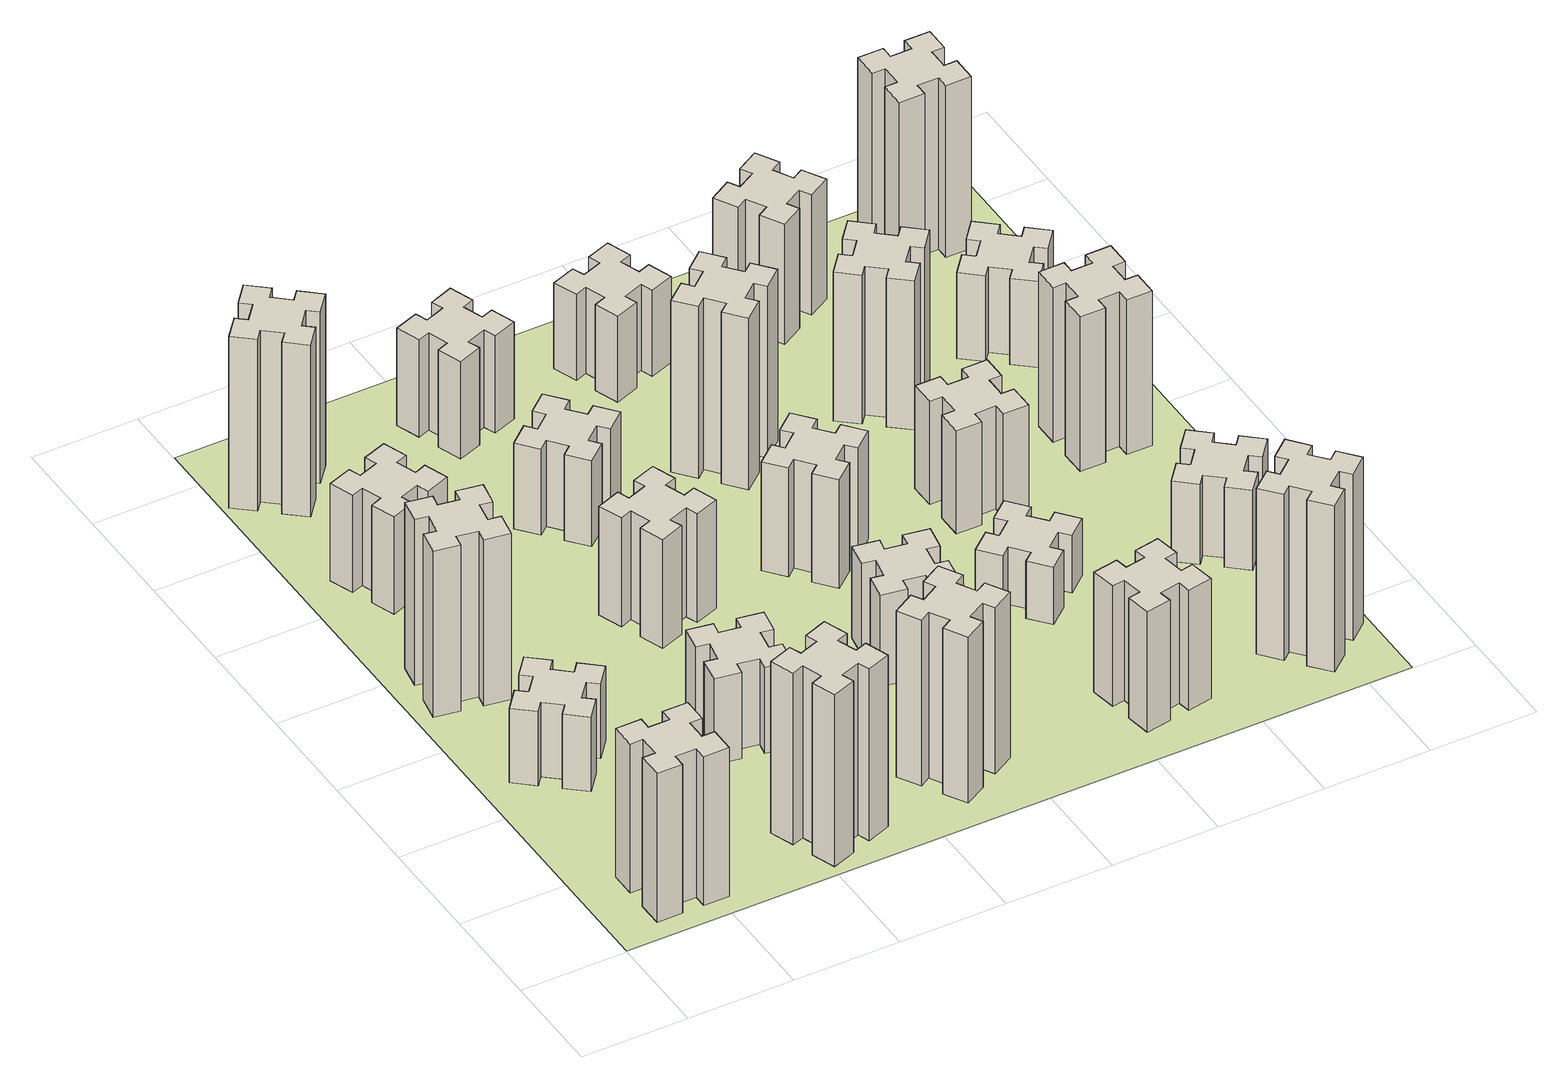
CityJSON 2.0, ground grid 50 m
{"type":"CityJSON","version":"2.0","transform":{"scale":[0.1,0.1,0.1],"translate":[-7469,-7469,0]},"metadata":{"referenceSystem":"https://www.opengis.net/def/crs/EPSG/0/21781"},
"CityObjects":{
"building1":{"type":"Building","attributes":{"class":"1000","function":"1000","usage":"1000","yearOfConstruction":2016,"roofType":"1000","measuredHeight":78,"storeysAboveGround":30,"storeysBelowGround":0},"geometry":[{"type":"Solid","lod":"1","boundaries":[[[[0,1,2,3,4,5,6,7,8,9,10,11,12,13,14,15,16,17,18,19]],[[17,16,20,21]],[[16,15,22,20]],[[15,14,23,22]],[[14,13,24,23]],[[13,12,25,24]],[[12,11,26,25]],[[11,10,27,26]],[[10,9,28,27]],[[9,8,29,28]],[[8,7,30,29]],[[7,6,31,30]],[[6,5,32,31]],[[5,4,33,32]],[[4,3,34,33]],[[3,2,35,34]],[[2,1,36,35]],[[1,0,37,36]],[[0,19,38,37]],[[19,18,39,38]],[[18,17,21,39]],[[24,25,26,27,28,29,30,31,32,33,34,35,36,37,38,39,21,20,22,23]]]]}]},
"building2":{"type":"Building","attributes":{"class":"1000","function":"1000","usage":"1000","yearOfConstruction":2016,"roofType":"1000","measuredHeight":39,"storeysAboveGround":30,"storeysBelowGround":0},"geometry":[{"type":"Solid","lod":"1","boundaries":[[[[40,41,42,43,44,45,46,47,48,49,50,51,52,53,54,55,56,57,58,59]],[[57,56,60,61]],[[56,55,62,60]],[[55,54,63,62]],[[54,53,64,63]],[[53,52,65,64]],[[52,51,66,65]],[[51,50,67,66]],[[50,49,68,67]],[[49,48,69,68]],[[48,47,70,69]],[[47,46,71,70]],[[46,45,72,71]],[[45,44,73,72]],[[44,43,74,73]],[[43,42,75,74]],[[42,41,76,75]],[[41,40,77,76]],[[40,59,78,77]],[[59,58,79,78]],[[58,57,61,79]],[[64,65,66,67,68,69,70,71,72,73,74,75,76,77,78,79,61,60,62,63]]]]}]},
"building3":{"type":"Building","attributes":{"class":"1000","function":"1000","usage":"1000","yearOfConstruction":2016,"roofType":"1000","measuredHeight":87,"storeysAboveGround":30,"storeysBelowGround":0},"geometry":[{"type":"Solid","lod":"1","boundaries":[[[[80,81,82,83,84,85,86,87,88,89,90,91,92,93,94,95,96,97,98,99]],[[97,96,100,101]],[[96,95,102,100]],[[95,94,103,102]],[[94,93,104,103]],[[93,92,105,104]],[[92,91,106,105]],[[91,90,107,106]],[[90,89,108,107]],[[89,88,109,108]],[[88,87,110,109]],[[87,86,111,110]],[[86,85,112,111]],[[85,84,113,112]],[[84,83,114,113]],[[83,82,115,114]],[[82,81,116,115]],[[81,80,117,116]],[[80,99,118,117]],[[99,98,119,118]],[[98,97,101,119]],[[104,105,106,107,108,109,110,111,112,113,114,115,116,117,118,119,101,100,102,103]]]]}]},
"building4":{"type":"Building","attributes":{"class":"1000","function":"1000","usage":"1000","yearOfConstruction":2016,"roofType":"1000","measuredHeight":51,"storeysAboveGround":30,"storeysBelowGround":0},"geometry":[{"type":"Solid","lod":"1","boundaries":[[[[120,121,122,123,124,125,126,127,128,129,130,131,132,133,134,135,136,137,138,139]],[[137,136,140,141]],[[136,135,142,140]],[[135,134,143,142]],[[134,133,144,143]],[[133,132,145,144]],[[132,131,146,145]],[[131,130,147,146]],[[130,129,148,147]],[[129,128,149,148]],[[128,127,150,149]],[[127,126,151,150]],[[126,125,152,151]],[[125,124,153,152]],[[124,123,154,153]],[[123,122,155,154]],[[122,121,156,155]],[[121,120,157,156]],[[120,139,158,157]],[[139,138,159,158]],[[138,137,141,159]],[[144,145,146,147,148,149,150,151,152,153,154,155,156,157,158,159,141,140,142,143]]]]}]},
"building5":{"type":"Building","attributes":{"class":"1000","function":"1000","usage":"1000","yearOfConstruction":2016,"roofType":"1000","measuredHeight":90,"storeysAboveGround":30,"storeysBelowGround":0},"geometry":[{"type":"Solid","lod":"1","boundaries":[[[[160,161,162,163,164,165,166,167,168,169,170,171,172,173,174,175,176,177,178,179]],[[177,176,180,181]],[[176,175,182,180]],[[175,174,183,182]],[[174,173,184,183]],[[173,172,185,184]],[[172,171,186,185]],[[171,170,187,186]],[[170,169,188,187]],[[169,168,189,188]],[[168,167,190,189]],[[167,166,191,190]],[[166,165,192,191]],[[165,164,193,192]],[[164,163,194,193]],[[163,162,195,194]],[[162,161,196,195]],[[161,160,197,196]],[[160,179,198,197]],[[179,178,199,198]],[[178,177,181,199]],[[184,185,186,187,188,189,190,191,192,193,194,195,196,197,198,199,181,180,182,183]]]]}]},
"building6":{"type":"Building","attributes":{"class":"1000","function":"1000","usage":"1000","yearOfConstruction":2016,"roofType":"1000","measuredHeight":90,"storeysAboveGround":30,"storeysBelowGround":0},"geometry":[{"type":"Solid","lod":"1","boundaries":[[[[200,201,202,203,204,205,206,207,208,209,210,211,212,213,214,215,216,217,218,219]],[[217,216,220,221]],[[216,215,222,220]],[[215,214,223,222]],[[214,213,224,223]],[[213,212,225,224]],[[212,211,226,225]],[[211,210,227,226]],[[210,209,228,227]],[[209,208,229,228]],[[208,207,230,229]],[[207,206,231,230]],[[206,205,232,231]],[[205,204,233,232]],[[204,203,234,233]],[[203,202,235,234]],[[202,201,236,235]],[[201,200,237,236]],[[200,219,238,237]],[[219,218,239,238]],[[218,217,221,239]],[[224,225,226,227,228,229,230,231,232,233,234,235,236,237,238,239,221,220,222,223]]]]}]},
"building7":{"type":"Building","attributes":{"class":"1000","function":"1000","usage":"1000","yearOfConstruction":2016,"roofType":"1000","measuredHeight":45,"storeysAboveGround":30,"storeysBelowGround":0},"geometry":[{"type":"Solid","lod":"1","boundaries":[[[[240,241,242,243,244,245,246,247,248,249,250,251,252,253,254,255,256,257,258,259]],[[257,256,260,261]],[[256,255,262,260]],[[255,254,263,262]],[[254,253,264,263]],[[253,252,265,264]],[[252,251,266,265]],[[251,250,267,266]],[[250,249,268,267]],[[249,248,269,268]],[[248,247,270,269]],[[247,246,271,270]],[[246,245,272,271]],[[245,244,273,272]],[[244,243,274,273]],[[243,242,275,274]],[[242,241,276,275]],[[241,240,277,276]],[[240,259,278,277]],[[259,258,279,278]],[[258,257,261,279]],[[264,265,266,267,268,269,270,271,272,273,274,275,276,277,278,279,261,260,262,263]]]]}]},
"building8":{"type":"Building","attributes":{"class":"1000","function":"1000","usage":"1000","yearOfConstruction":2016,"roofType":"1000","measuredHeight":57,"storeysAboveGround":30,"storeysBelowGround":0},"geometry":[{"type":"Solid","lod":"1","boundaries":[[[[280,281,282,283,284,285,286,287,288,289,290,291,292,293,294,295,296,297,298,299]],[[297,296,300,301]],[[296,295,302,300]],[[295,294,303,302]],[[294,293,304,303]],[[293,292,305,304]],[[292,291,306,305]],[[291,290,307,306]],[[290,289,308,307]],[[289,288,309,308]],[[288,287,310,309]],[[287,286,311,310]],[[286,285,312,311]],[[285,284,313,312]],[[284,283,314,313]],[[283,282,315,314]],[[282,281,316,315]],[[281,280,317,316]],[[280,299,318,317]],[[299,298,319,318]],[[298,297,301,319]],[[304,305,306,307,308,309,310,311,312,313,314,315,316,317,318,319,301,300,302,303]]]]}]},
"building9":{"type":"Building","attributes":{"class":"1000","function":"1000","usage":"1000","yearOfConstruction":2016,"roofType":"1000","measuredHeight":87,"storeysAboveGround":30,"storeysBelowGround":0},"geometry":[{"type":"Solid","lod":"1","boundaries":[[[[320,321,322,323,324,325,326,327,328,329,330,331,332,333,334,335,336,337,338,339]],[[337,336,340,341]],[[336,335,342,340]],[[335,334,343,342]],[[334,333,344,343]],[[333,332,345,344]],[[332,331,346,345]],[[331,330,347,346]],[[330,329,348,347]],[[329,328,349,348]],[[328,327,350,349]],[[327,326,351,350]],[[326,325,352,351]],[[325,324,353,352]],[[324,323,354,353]],[[323,322,355,354]],[[322,321,356,355]],[[321,320,357,356]],[[320,339,358,357]],[[339,338,359,358]],[[338,337,341,359]],[[344,345,346,347,348,349,350,351,352,353,354,355,356,357,358,359,341,340,342,343]]]]}]},
"building10":{"type":"Building","attributes":{"class":"1000","function":"1000","usage":"1000","yearOfConstruction":2016,"roofType":"1000","measuredHeight":45,"storeysAboveGround":30,"storeysBelowGround":0},"geometry":[{"type":"Solid","lod":"1","boundaries":[[[[360,361,362,363,364,365,366,367,368,369,370,371,372,373,374,375,376,377,378,379]],[[377,376,380,381]],[[376,375,382,380]],[[375,374,383,382]],[[374,373,384,383]],[[373,372,385,384]],[[372,371,386,385]],[[371,370,387,386]],[[370,369,388,387]],[[369,368,389,388]],[[368,367,390,389]],[[367,366,391,390]],[[366,365,392,391]],[[365,364,393,392]],[[364,363,394,393]],[[363,362,395,394]],[[362,361,396,395]],[[361,360,397,396]],[[360,379,398,397]],[[379,378,399,398]],[[378,377,381,399]],[[384,385,386,387,388,389,390,391,392,393,394,395,396,397,398,399,381,380,382,383]]]]}]},
"building11":{"type":"Building","attributes":{"class":"1000","function":"1000","usage":"1000","yearOfConstruction":2016,"roofType":"1000","measuredHeight":51,"storeysAboveGround":30,"storeysBelowGround":0},"geometry":[{"type":"Solid","lod":"1","boundaries":[[[[400,401,402,403,404,405,406,407,408,409,410,411,412,413,414,415,416,417,418,419]],[[417,416,420,421]],[[416,415,422,420]],[[415,414,423,422]],[[414,413,424,423]],[[413,412,425,424]],[[412,411,426,425]],[[411,410,427,426]],[[410,409,428,427]],[[409,408,429,428]],[[408,407,430,429]],[[407,406,431,430]],[[406,405,432,431]],[[405,404,433,432]],[[404,403,434,433]],[[403,402,435,434]],[[402,401,436,435]],[[401,400,437,436]],[[400,419,438,437]],[[419,418,439,438]],[[418,417,421,439]],[[424,425,426,427,428,429,430,431,432,433,434,435,436,437,438,439,421,420,422,423]]]]}]},
"building12":{"type":"Building","attributes":{"class":"1000","function":"1000","usage":"1000","yearOfConstruction":2016,"roofType":"1000","measuredHeight":48,"storeysAboveGround":30,"storeysBelowGround":0},"geometry":[{"type":"Solid","lod":"1","boundaries":[[[[440,441,442,443,444,445,446,447,448,449,450,451,452,453,454,455,456,457,458,459]],[[457,456,460,461]],[[456,455,462,460]],[[455,454,463,462]],[[454,453,464,463]],[[453,452,465,464]],[[452,451,466,465]],[[451,450,467,466]],[[450,449,468,467]],[[449,448,469,468]],[[448,447,470,469]],[[447,446,471,470]],[[446,445,472,471]],[[445,444,473,472]],[[444,443,474,473]],[[443,442,475,474]],[[442,441,476,475]],[[441,440,477,476]],[[440,459,478,477]],[[459,458,479,478]],[[458,457,461,479]],[[464,465,466,467,468,469,470,471,472,473,474,475,476,477,478,479,461,460,462,463]]]]}]},
"building13":{"type":"Building","attributes":{"class":"1000","function":"1000","usage":"1000","yearOfConstruction":2016,"roofType":"1000","measuredHeight":57,"storeysAboveGround":30,"storeysBelowGround":0},"geometry":[{"type":"Solid","lod":"1","boundaries":[[[[480,481,482,483,484,485,486,487,488,489,490,491,492,493,494,495,496,497,498,499]],[[497,496,500,501]],[[496,495,502,500]],[[495,494,503,502]],[[494,493,504,503]],[[493,492,505,504]],[[492,491,506,505]],[[491,490,507,506]],[[490,489,508,507]],[[489,488,509,508]],[[488,487,510,509]],[[487,486,511,510]],[[486,485,512,511]],[[485,484,513,512]],[[484,483,514,513]],[[483,482,515,514]],[[482,481,516,515]],[[481,480,517,516]],[[480,499,518,517]],[[499,498,519,518]],[[498,497,501,519]],[[504,505,506,507,508,509,510,511,512,513,514,515,516,517,518,519,501,500,502,503]]]]}]},
"building14":{"type":"Building","attributes":{"class":"1000","function":"1000","usage":"1000","yearOfConstruction":2016,"roofType":"1000","measuredHeight":90,"storeysAboveGround":30,"storeysBelowGround":0},"geometry":[{"type":"Solid","lod":"1","boundaries":[[[[520,521,522,523,524,525,526,527,528,529,530,531,532,533,534,535,536,537,538,539]],[[537,536,540,541]],[[536,535,542,540]],[[535,534,543,542]],[[534,533,544,543]],[[533,532,545,544]],[[532,531,546,545]],[[531,530,547,546]],[[530,529,548,547]],[[529,528,549,548]],[[528,527,550,549]],[[527,526,551,550]],[[526,525,552,551]],[[525,524,553,552]],[[524,523,554,553]],[[523,522,555,554]],[[522,521,556,555]],[[521,520,557,556]],[[520,539,558,557]],[[539,538,559,558]],[[538,537,541,559]],[[544,545,546,547,548,549,550,551,552,553,554,555,556,557,558,559,541,540,542,543]]]]}]},
"building15":{"type":"Building","attributes":{"class":"1000","function":"1000","usage":"1000","yearOfConstruction":2016,"roofType":"1000","measuredHeight":63,"storeysAboveGround":30,"storeysBelowGround":0},"geometry":[{"type":"Solid","lod":"1","boundaries":[[[[560,561,562,563,564,565,566,567,568,569,570,571,572,573,574,575,576,577,578,579]],[[577,576,580,581]],[[576,575,582,580]],[[575,574,583,582]],[[574,573,584,583]],[[573,572,585,584]],[[572,571,586,585]],[[571,570,587,586]],[[570,569,588,587]],[[569,568,589,588]],[[568,567,590,589]],[[567,566,591,590]],[[566,565,592,591]],[[565,564,593,592]],[[564,563,594,593]],[[563,562,595,594]],[[562,561,596,595]],[[561,560,597,596]],[[560,579,598,597]],[[579,578,599,598]],[[578,577,581,599]],[[584,585,586,587,588,589,590,591,592,593,594,595,596,597,598,599,581,580,582,583]]]]}]},
"building16":{"type":"Building","attributes":{"class":"1000","function":"1000","usage":"1000","yearOfConstruction":2016,"roofType":"1000","measuredHeight":45,"storeysAboveGround":30,"storeysBelowGround":0},"geometry":[{"type":"Solid","lod":"1","boundaries":[[[[600,601,602,603,604,605,606,607,608,609,610,611,612,613,614,615,616,617,618,619]],[[617,616,620,621]],[[616,615,622,620]],[[615,614,623,622]],[[614,613,624,623]],[[613,612,625,624]],[[612,611,626,625]],[[611,610,627,626]],[[610,609,628,627]],[[609,608,629,628]],[[608,607,630,629]],[[607,606,631,630]],[[606,605,632,631]],[[605,604,633,632]],[[604,603,634,633]],[[603,602,635,634]],[[602,601,636,635]],[[601,600,637,636]],[[600,619,638,637]],[[619,618,639,638]],[[618,617,621,639]],[[624,625,626,627,628,629,630,631,632,633,634,635,636,637,638,639,621,620,622,623]]]]}]},
"building17":{"type":"Building","attributes":{"class":"1000","function":"1000","usage":"1000","yearOfConstruction":2016,"roofType":"1000","measuredHeight":30,"storeysAboveGround":30,"storeysBelowGround":0},"geometry":[{"type":"Solid","lod":"1","boundaries":[[[[640,641,642,643,644,645,646,647,648,649,650,651,652,653,654,655,656,657,658,659]],[[657,656,660,661]],[[656,655,662,660]],[[655,654,663,662]],[[654,653,664,663]],[[653,652,665,664]],[[652,651,666,665]],[[651,650,667,666]],[[650,649,668,667]],[[649,648,669,668]],[[648,647,670,669]],[[647,646,671,670]],[[646,645,672,671]],[[645,644,673,672]],[[644,643,674,673]],[[643,642,675,674]],[[642,641,676,675]],[[641,640,677,676]],[[640,659,678,677]],[[659,658,679,678]],[[658,657,661,679]],[[664,665,666,667,668,669,670,671,672,673,674,675,676,677,678,679,661,660,662,663]]]]}]},
"building18":{"type":"Building","attributes":{"class":"1000","function":"1000","usage":"1000","yearOfConstruction":2016,"roofType":"1000","measuredHeight":54,"storeysAboveGround":30,"storeysBelowGround":0},"geometry":[{"type":"Solid","lod":"1","boundaries":[[[[680,681,682,683,684,685,686,687,688,689,690,691,692,693,694,695,696,697,698,699]],[[697,696,700,701]],[[696,695,702,700]],[[695,694,703,702]],[[694,693,704,703]],[[693,692,705,704]],[[692,691,706,705]],[[691,690,707,706]],[[690,689,708,707]],[[689,688,709,708]],[[688,687,710,709]],[[687,686,711,710]],[[686,685,712,711]],[[685,684,713,712]],[[684,683,714,713]],[[683,682,715,714]],[[682,681,716,715]],[[681,680,717,716]],[[680,699,718,717]],[[699,698,719,718]],[[698,697,701,719]],[[704,705,706,707,708,709,710,711,712,713,714,715,716,717,718,719,701,700,702,703]]]]}]},
"building19":{"type":"Building","attributes":{"class":"1000","function":"1000","usage":"1000","yearOfConstruction":2016,"roofType":"1000","measuredHeight":78,"storeysAboveGround":30,"storeysBelowGround":0},"geometry":[{"type":"Solid","lod":"1","boundaries":[[[[720,721,722,723,724,725,726,727,728,729,730,731,732,733,734,735,736,737,738,739]],[[737,736,740,741]],[[736,735,742,740]],[[735,734,743,742]],[[734,733,744,743]],[[733,732,745,744]],[[732,731,746,745]],[[731,730,747,746]],[[730,729,748,747]],[[729,728,749,748]],[[728,727,750,749]],[[727,726,751,750]],[[726,725,752,751]],[[725,724,753,752]],[[724,723,754,753]],[[723,722,755,754]],[[722,721,756,755]],[[721,720,757,756]],[[720,739,758,757]],[[739,738,759,758]],[[738,737,741,759]],[[744,745,746,747,748,749,750,751,752,753,754,755,756,757,758,759,741,740,742,743]]]]}]},
"building20":{"type":"Building","attributes":{"class":"1000","function":"1000","usage":"1000","yearOfConstruction":2016,"roofType":"1000","measuredHeight":87,"storeysAboveGround":30,"storeysBelowGround":0},"geometry":[{"type":"Solid","lod":"1","boundaries":[[[[760,761,762,763,764,765,766,767,768,769,770,771,772,773,774,775,776,777,778,779]],[[777,776,780,781]],[[776,775,782,780]],[[775,774,783,782]],[[774,773,784,783]],[[773,772,785,784]],[[772,771,786,785]],[[771,770,787,786]],[[770,769,788,787]],[[769,768,789,788]],[[768,767,790,789]],[[767,766,791,790]],[[766,765,792,791]],[[765,764,793,792]],[[764,763,794,793]],[[763,762,795,794]],[[762,761,796,795]],[[761,760,797,796]],[[760,779,798,797]],[[779,778,799,798]],[[778,777,781,799]],[[784,785,786,787,788,789,790,791,792,793,794,795,796,797,798,799,781,780,782,783]]]]}]},
"building21":{"type":"Building","attributes":{"class":"1000","function":"1000","usage":"1000","yearOfConstruction":2016,"roofType":"1000","measuredHeight":63,"storeysAboveGround":30,"storeysBelowGround":0},"geometry":[{"type":"Solid","lod":"1","boundaries":[[[[800,801,802,803,804,805,806,807,808,809,810,811,812,813,814,815,816,817,818,819]],[[817,816,820,821]],[[816,815,822,820]],[[815,814,823,822]],[[814,813,824,823]],[[813,812,825,824]],[[812,811,826,825]],[[811,810,827,826]],[[810,809,828,827]],[[809,808,829,828]],[[808,807,830,829]],[[807,806,831,830]],[[806,805,832,831]],[[805,804,833,832]],[[804,803,834,833]],[[803,802,835,834]],[[802,801,836,835]],[[801,800,837,836]],[[800,819,838,837]],[[819,818,839,838]],[[818,817,821,839]],[[824,825,826,827,828,829,830,831,832,833,834,835,836,837,838,839,821,820,822,823]]]]}]},
"building22":{"type":"Building","attributes":{"class":"1000","function":"1000","usage":"1000","yearOfConstruction":2016,"roofType":"1000","measuredHeight":42,"storeysAboveGround":30,"storeysBelowGround":0},"geometry":[{"type":"Solid","lod":"1","boundaries":[[[[840,841,842,843,844,845,846,847,848,849,850,851,852,853,854,855,856,857,858,859]],[[857,856,860,861]],[[856,855,862,860]],[[855,854,863,862]],[[854,853,864,863]],[[853,852,865,864]],[[852,851,866,865]],[[851,850,867,866]],[[850,849,868,867]],[[849,848,869,868]],[[848,847,870,869]],[[847,846,871,870]],[[846,845,872,871]],[[845,844,873,872]],[[844,843,874,873]],[[843,842,875,874]],[[842,841,876,875]],[[841,840,877,876]],[[840,859,878,877]],[[859,858,879,878]],[[858,857,861,879]],[[864,865,866,867,868,869,870,871,872,873,874,875,876,877,878,879,861,860,862,863]]]]}]},
"building23":{"type":"Building","attributes":{"class":"1000","function":"1000","usage":"1000","yearOfConstruction":2016,"roofType":"1000","measuredHeight":81,"storeysAboveGround":30,"storeysBelowGround":0},"geometry":[{"type":"Solid","lod":"1","boundaries":[[[[880,881,882,883,884,885,886,887,888,889,890,891,892,893,894,895,896,897,898,899]],[[897,896,900,901]],[[896,895,902,900]],[[895,894,903,902]],[[894,893,904,903]],[[893,892,905,904]],[[892,891,906,905]],[[891,890,907,906]],[[890,889,908,907]],[[889,888,909,908]],[[888,887,910,909]],[[887,886,911,910]],[[886,885,912,911]],[[885,884,913,912]],[[884,883,914,913]],[[883,882,915,914]],[[882,881,916,915]],[[881,880,917,916]],[[880,899,918,917]],[[899,898,919,918]],[[898,897,901,919]],[[904,905,906,907,908,909,910,911,912,913,914,915,916,917,918,919,901,900,902,903]]]]}]},
"building24":{"type":"Building","attributes":{"class":"1000","function":"1000","usage":"1000","yearOfConstruction":2016,"roofType":"1000","measuredHeight":45,"storeysAboveGround":30,"storeysBelowGround":0},"geometry":[{"type":"Solid","lod":"1","boundaries":[[[[920,921,922,923,924,925,926,927,928,929,930,931,932,933,934,935,936,937,938,939]],[[937,936,940,941]],[[936,935,942,940]],[[935,934,943,942]],[[934,933,944,943]],[[933,932,945,944]],[[932,931,946,945]],[[931,930,947,946]],[[930,929,948,947]],[[929,928,949,948]],[[928,927,950,949]],[[927,926,951,950]],[[926,925,952,951]],[[925,924,953,952]],[[924,923,954,953]],[[923,922,955,954]],[[922,921,956,955]],[[921,920,957,956]],[[920,939,958,957]],[[939,938,959,958]],[[938,937,941,959]],[[944,945,946,947,948,949,950,951,952,953,954,955,956,957,958,959,941,940,942,943]]]]}]},
"building25":{"type":"Building","attributes":{"class":"1000","function":"1000","usage":"1000","yearOfConstruction":2016,"roofType":"1000","measuredHeight":90,"storeysAboveGround":30,"storeysBelowGround":0},"geometry":[{"type":"Solid","lod":"1","boundaries":[[[[960,961,962,963,964,965,966,967,968,969,970,971,972,973,974,975,976,977,978,979]],[[977,976,980,981]],[[976,975,982,980]],[[975,974,983,982]],[[974,973,984,983]],[[973,972,985,984]],[[972,971,986,985]],[[971,970,987,986]],[[970,969,988,987]],[[969,968,989,988]],[[968,967,990,989]],[[967,966,991,990]],[[966,965,992,991]],[[965,964,993,992]],[[964,963,994,993]],[[963,962,995,994]],[[962,961,996,995]],[[961,960,997,996]],[[960,979,998,997]],[[979,978,999,998]],[[978,977,981,999]],[[984,985,986,987,988,989,990,991,992,993,994,995,996,997,998,999,981,980,982,983]]]]}]},
"landuse1":{"type":"LandUse","attributes":{"name":"plot1","function":"1010"},"geometry":[{"type":"MultiSurface","lod":"1","boundaries":[[[1000,1001,1002,1003]]]}]}
},
"vertices":[
[265,325,0],[265,225,0],[205,225,0],[205,105,0],[325,105,0],[325,165,0],[425,165,0],[425,105,0],[545,105,0],[545,225,0],[485,225,0],[485,325,0],[545,325,0],[545,445,0],[425,445,0],[425,385,0],[325,385,0],[325,445,0],[205,445,0],[205,325,0],[325,385,780],[325,445,780],[425,385,780],[425,445,780],[545,445,780],[545,325,780],[485,325,780],[485,225,780],[545,225,780],[545,105,780],[425,105,780],[425,165,780],[325,165,780],[325,105,780],[205,105,780],[205,225,780],[265,225,780],[265,325,780],[205,325,780],[205,445,780],
[323,1324,0],[259,1248,0],[213,1286,0],[136,1194,0],[228,1117,0],[266,1163,0],[343,1099,0],[304,1053,0],[396,976,0],[473,1068,0],[427,1106,0],[492,1183,0],[538,1144,0],[615,1236,0],[523,1313,0],[484,1267,0],[408,1332,0],[446,1378,0],[354,1455,0],[277,1363,0],[408,1332,390],[446,1378,390],[484,1267,390],[523,1313,390],[615,1236,390],[538,1144,390],[492,1183,390],[427,1106,390],[473,1068,390],[396,976,390],[304,1053,390],[343,1099,390],[266,1163,390],[228,1117,390],[136,1194,390],[213,1286,390],[259,1248,390],[323,1324,390],[277,1363,390],[354,1455,390],
[176,1924,0],[158,1825,0],[99,1836,0],[78,1717,0],[197,1697,0],[207,1756,0],[305,1738,0],[295,1679,0],[413,1658,0],[434,1777,0],[375,1787,0],[392,1885,0],[451,1875,0],[472,1993,0],[354,2014,0],[344,1955,0],[245,1972,0],[256,2031,0],[137,2052,0],[117,1934,0],[245,1972,870],[256,2031,870],[344,1955,870],[354,2014,870],[472,1993,870],[451,1875,870],[392,1885,870],[375,1787,870],[434,1777,870],[413,1658,870],[295,1679,870],[305,1738,870],[207,1756,870],[197,1697,870],[78,1717,870],[99,1836,870],[158,1825,870],[176,1924,870],[117,1934,870],[137,2052,870],
[366,2475,0],[460,2509,0],[480,2453,0],[593,2494,0],[552,2607,0],[496,2586,0],[462,2680,0],[518,2700,0],[477,2813,0],[364,2772,0],[385,2716,0],[291,2682,0],[270,2738,0],[157,2697,0],[199,2584,0],[255,2605,0],[289,2511,0],[233,2490,0],[274,2377,0],[387,2419,0],[289,2511,510],[233,2490,510],[255,2605,510],[199,2584,510],[157,2697,510],[270,2738,510],[291,2682,510],[385,2716,510],[364,2772,510],[477,2813,510],[518,2700,510],[462,2680,510],[496,2586,510],[552,2607,510],[593,2494,510],[480,2453,510],[460,2509,510],[366,2475,510],[387,2419,510],[274,2377,510],
[1106,155,0],[1200,189,0],[1220,133,0],[1333,174,0],[1292,287,0],[1236,266,0],[1202,360,0],[1258,380,0],[1217,493,0],[1104,452,0],[1125,396,0],[1031,362,0],[1010,418,0],[897,377,0],[939,264,0],[995,285,0],[1029,191,0],[973,170,0],[1014,57,0],[1127,99,0],[1029,191,900],[973,170,900],[995,285,900],[939,264,900],[897,377,900],[1010,418,900],[1031,362,900],[1125,396,900],[1104,452,900],[1217,493,900],[1258,380,900],[1202,360,900],[1236,266,900],[1292,287,900],[1333,174,900],[1220,133,900],[1200,189,900],[1106,155,900],[1127,99,900],[1014,57,900],
[384,3387,0],[308,3452,0],[346,3498,0],[254,3575,0],[177,3483,0],[223,3444,0],[159,3368,0],[113,3406,0],[36,3314,0],[128,3237,0],[166,3283,0],[243,3219,0],[204,3173,0],[296,3096,0],[373,3188,0],[327,3226,0],[392,3303,0],[438,3264,0],[515,3356,0],[423,3433,0],[392,3303,900],[438,3264,900],[327,3226,900],[373,3188,900],[296,3096,900],[204,3173,900],[243,3219,900],[166,3283,900],[128,3237,900],[36,3314,900],[113,3406,900],[159,3368,900],[223,3444,900],[177,3483,900],[254,3575,900],[346,3498,900],[308,3452,900],[384,3387,900],[423,3433,900],[515,3356,900],
[1047,916,0],[1145,898,0],[1135,839,0],[1253,818,0],[1274,937,0],[1215,947,0],[1232,1045,0],[1291,1035,0],[1312,1153,0],[1194,1174,0],[1184,1115,0],[1085,1132,0],[1096,1191,0],[977,1212,0],[957,1094,0],[1016,1084,0],[998,985,0],[939,996,0],[918,877,0],[1037,857,0],[998,985,450],[939,996,450],[1016,1084,450],[957,1094,450],[977,1212,450],[1096,1191,450],[1085,1132,450],[1184,1115,450],[1194,1174,450],[1312,1153,450],[1291,1035,450],[1232,1045,450],[1215,947,450],[1274,937,450],[1253,818,450],[1135,839,450],[1145,898,450],[1047,916,450],[1037,857,450],[918,877,450],
[1336,1846,0],[1302,1940,0],[1358,1960,0],[1317,2073,0],[1204,2032,0],[1225,1976,0],[1131,1942,0],[1110,1998,0],[997,1957,0],[1039,1844,0],[1095,1865,0],[1129,1771,0],[1073,1750,0],[1114,1637,0],[1227,1679,0],[1206,1735,0],[1300,1769,0],[1320,1713,0],[1433,1754,0],[1392,1867,0],[1300,1769,570],[1320,1713,570],[1206,1735,570],[1227,1679,570],[1114,1637,570],[1073,1750,570],[1129,1771,570],[1095,1865,570],[1039,1844,570],[997,1957,570],[1110,1998,570],[1131,1942,570],[1225,1976,570],[1204,2032,570],[1317,2073,570],[1358,1960,570],[1302,1940,570],[1336,1846,570],[1392,1867,570],[1433,1754,570],
[1744,496,0],[1657,446,0],[1627,498,0],[1523,438,0],[1583,334,0],[1635,364,0],[1685,277,0],[1633,247,0],[1693,143,0],[1797,203,0],[1767,255,0],[1854,305,0],[1884,253,0],[1988,313,0],[1928,417,0],[1876,387,0],[1826,474,0],[1878,504,0],[1818,608,0],[1714,548,0],[1826,474,870],[1878,504,870],[1876,387,870],[1928,417,870],[1988,313,870],[1884,253,870],[1854,305,870],[1767,255,870],[1797,203,870],[1693,143,870],[1633,247,870],[1685,277,870],[1635,364,870],[1583,334,870],[1523,438,870],[1627,498,870],[1657,446,870],[1744,496,870],[1714,548,870],[1818,608,870],
[1099,2563,0],[1163,2486,0],[1117,2448,0],[1194,2356,0],[1286,2433,0],[1248,2479,0],[1324,2543,0],[1363,2497,0],[1455,2574,0],[1378,2666,0],[1332,2628,0],[1267,2704,0],[1313,2743,0],[1236,2835,0],[1144,2758,0],[1183,2712,0],[1106,2647,0],[1068,2693,0],[976,2616,0],[1053,2524,0],[1106,2647,450],[1068,2693,450],[1183,2712,450],[1144,2758,450],[1236,2835,450],[1313,2743,450],[1267,2704,450],[1332,2628,450],[1378,2666,450],[1455,2574,450],[1363,2497,450],[1324,2543,450],[1248,2479,450],[1286,2433,450],[1194,2356,450],[1117,2448,450],[1163,2486,450],[1099,2563,450],[1053,2524,450],[976,2616,450],
[1125,3456,0],[1031,3422,0],[1010,3478,0],[897,3437,0],[939,3324,0],[995,3345,0],[1029,3251,0],[973,3230,0],[1014,3117,0],[1127,3159,0],[1106,3215,0],[1200,3249,0],[1220,3193,0],[1333,3234,0],[1292,3347,0],[1236,3326,0],[1202,3420,0],[1258,3440,0],[1217,3553,0],[1104,3512,0],[1202,3420,510],[1258,3440,510],[1236,3326,510],[1292,3347,510],[1333,3234,510],[1220,3193,510],[1200,3249,510],[1106,3215,510],[1127,3159,510],[1014,3117,510],[973,3230,510],[1029,3251,510],[995,3345,510],[939,3324,510],[897,3437,510],[1010,3478,510],[1031,3422,510],[1125,3456,510],[1104,3512,510],[1217,3553,510],
[2055,1047,0],[2072,1145,0],[2131,1135,0],[2152,1253,0],[2034,1274,0],[2024,1215,0],[1925,1232,0],[1936,1291,0],[1817,1312,0],[1797,1194,0],[1856,1184,0],[1838,1085,0],[1779,1096,0],[1758,977,0],[1877,957,0],[1887,1016,0],[1985,998,0],[1975,939,0],[2093,918,0],[2114,1037,0],[1985,998,480],[1975,939,480],[1887,1016,480],[1877,957,480],[1758,977,480],[1779,1096,480],[1838,1085,480],[1856,1184,480],[1797,1194,480],[1817,1312,480],[1936,1291,480],[1925,1232,480],[2024,1215,480],[2034,1274,480],[2152,1253,480],[2131,1135,480],[2072,1145,480],[2055,1047,480],[2114,1037,480],[2093,918,480],
[1839,1823,0],[1903,1746,0],[1857,1708,0],[1934,1616,0],[2026,1693,0],[1988,1739,0],[2064,1803,0],[2103,1757,0],[2195,1834,0],[2118,1926,0],[2072,1888,0],[2007,1964,0],[2053,2003,0],[1976,2095,0],[1884,2018,0],[1923,1972,0],[1846,1907,0],[1808,1953,0],[1716,1876,0],[1793,1784,0],[1846,1907,570],[1808,1953,570],[1923,1972,570],[1884,2018,570],[1976,2095,570],[2053,2003,570],[2007,1964,570],[2072,1888,570],[2118,1926,570],[2195,1834,570],[2103,1757,570],[2064,1803,570],[1988,1739,570],[2026,1693,570],[1934,1616,570],[1857,1708,570],[1903,1746,570],[1839,1823,570],[1793,1784,570],[1716,1876,570],
[1988,2479,0],[2064,2543,0],[2103,2497,0],[2195,2574,0],[2118,2666,0],[2072,2628,0],[2007,2704,0],[2053,2743,0],[1976,2835,0],[1884,2758,0],[1923,2712,0],[1846,2647,0],[1808,2693,0],[1716,2616,0],[1793,2524,0],[1839,2563,0],[1903,2486,0],[1857,2448,0],[1934,2356,0],[2026,2433,0],[1903,2486,900],[1857,2448,900],[1839,2563,900],[1793,2524,900],[1716,2616,900],[1808,2693,900],[1846,2647,900],[1923,2712,900],[1884,2758,900],[1976,2835,900],[2053,2743,900],[2007,2704,900],[2072,2628,900],[2118,2666,900],[2195,2574,900],[2103,2497,900],[2064,2543,900],[1988,2479,900],[2026,2433,900],[1934,2356,900],
[2665,258,0],[2764,276,0],[2774,217,0],[2892,237,0],[2871,356,0],[2812,345,0],[2795,444,0],[2854,454,0],[2833,572,0],[2715,551,0],[2725,492,0],[2627,475,0],[2617,534,0],[2498,513,0],[2519,395,0],[2578,405,0],[2596,307,0],[2537,297,0],[2557,178,0],[2676,199,0],[2596,307,630],[2537,297,630],[2578,405,630],[2519,395,630],[2498,513,630],[2617,534,630],[2627,475,630],[2725,492,630],[2715,551,630],[2833,572,630],[2854,454,630],[2795,444,630],[2812,345,630],[2871,356,630],[2892,237,630],[2774,217,630],[2764,276,630],[2665,258,630],[2676,199,630],[2557,178,630],
[1865,3456,0],[1771,3422,0],[1750,3478,0],[1637,3437,0],[1679,3324,0],[1735,3345,0],[1769,3251,0],[1713,3230,0],[1754,3117,0],[1867,3159,0],[1846,3215,0],[1940,3249,0],[1960,3193,0],[2073,3234,0],[2032,3347,0],[1976,3326,0],[1942,3420,0],[1998,3440,0],[1957,3553,0],[1844,3512,0],[1942,3420,450],[1998,3440,450],[1976,3326,450],[2032,3347,450],[2073,3234,450],[1960,3193,450],[1940,3249,450],[1846,3215,450],[1867,3159,450],[1754,3117,450],[1713,3230,450],[1769,3251,450],[1735,3345,450],[1679,3324,450],[1637,3437,450],[1750,3478,450],[1771,3422,450],[1865,3456,450],[1844,3512,450],[1957,3553,450],
[2628,1099,0],[2704,1163,0],[2743,1117,0],[2835,1194,0],[2758,1286,0],[2712,1248,0],[2647,1324,0],[2693,1363,0],[2616,1455,0],[2524,1378,0],[2563,1332,0],[2486,1267,0],[2448,1313,0],[2356,1236,0],[2433,1144,0],[2479,1183,0],[2543,1106,0],[2497,1068,0],[2574,976,0],[2666,1053,0],[2543,1106,300],[2497,1068,300],[2479,1183,300],[2433,1144,300],[2356,1236,300],[2448,1313,300],[2486,1267,300],[2563,1332,300],[2524,1378,300],[2616,1455,300],[2693,1363,300],[2647,1324,300],[2712,1248,300],[2758,1286,300],[2835,1194,300],[2743,1117,300],[2704,1163,300],[2628,1099,300],[2666,1053,300],[2574,976,300],
[2805,1805,0],[2805,1905,0],[2865,1905,0],[2865,2025,0],[2745,2025,0],[2745,1965,0],[2645,1965,0],[2645,2025,0],[2525,2025,0],[2525,1905,0],[2585,1905,0],[2585,1805,0],[2525,1805,0],[2525,1685,0],[2645,1685,0],[2645,1745,0],[2745,1745,0],[2745,1685,0],[2865,1685,0],[2865,1805,0],[2745,1745,540],[2745,1685,540],[2645,1745,540],[2645,1685,540],[2525,1685,540],[2525,1805,540],[2585,1805,540],[2585,1905,540],[2525,1905,540],[2525,2025,540],[2645,2025,540],[2645,1965,540],[2745,1965,540],[2745,2025,540],[2865,2025,540],[2865,1905,540],[2805,1905,540],[2805,1805,540],[2865,1805,540],[2865,1685,540],
[2804,2647,0],[2728,2712,0],[2766,2758,0],[2674,2835,0],[2597,2743,0],[2643,2704,0],[2579,2628,0],[2533,2666,0],[2456,2574,0],[2548,2497,0],[2586,2543,0],[2663,2479,0],[2624,2433,0],[2716,2356,0],[2793,2448,0],[2747,2486,0],[2812,2563,0],[2858,2524,0],[2935,2616,0],[2843,2693,0],[2812,2563,780],[2858,2524,780],[2747,2486,780],[2793,2448,780],[2716,2356,780],[2624,2433,780],[2663,2479,780],[2586,2543,780],[2548,2497,780],[2456,2574,780],[2533,2666,780],[2579,2628,780],[2643,2704,780],[2597,2743,780],[2674,2835,780],[2766,2758,780],[2728,2712,780],[2804,2647,780],[2843,2693,780],[2935,2616,780],
[3468,259,0],[3544,323,0],[3583,277,0],[3675,354,0],[3598,446,0],[3552,408,0],[3487,484,0],[3533,523,0],[3456,615,0],[3364,538,0],[3403,492,0],[3326,427,0],[3288,473,0],[3196,396,0],[3273,304,0],[3319,343,0],[3383,266,0],[3337,228,0],[3414,136,0],[3506,213,0],[3383,266,870],[3337,228,870],[3319,343,870],[3273,304,870],[3196,396,870],[3288,473,870],[3326,427,870],[3403,492,870],[3364,538,870],[3456,615,870],[3533,523,870],[3487,484,870],[3552,408,870],[3598,446,870],[3675,354,870],[3583,277,870],[3544,323,870],[3468,259,870],[3506,213,870],[3414,136,870],
[2716,3347,0],[2666,3434,0],[2718,3464,0],[2658,3568,0],[2554,3508,0],[2584,3456,0],[2497,3406,0],[2467,3458,0],[2363,3398,0],[2423,3294,0],[2475,3324,0],[2525,3237,0],[2473,3207,0],[2533,3103,0],[2637,3163,0],[2607,3215,0],[2694,3265,0],[2724,3213,0],[2828,3273,0],[2768,3377,0],[2694,3265,630],[2724,3213,630],[2607,3215,630],[2637,3163,630],[2533,3103,630],[2473,3207,630],[2525,3237,630],[2475,3324,630],[2423,3294,630],[2363,3398,630],[2467,3458,630],[2497,3406,630],[2584,3456,630],[2554,3508,630],[2658,3568,630],[2718,3464,630],[2666,3434,630],[2716,3347,630],[2768,3377,630],[2828,3273,630],
[3487,1006,0],[3552,1083,0],[3598,1044,0],[3675,1136,0],[3583,1213,0],[3544,1167,0],[3468,1232,0],[3506,1278,0],[3414,1355,0],[3337,1263,0],[3383,1224,0],[3319,1148,0],[3273,1186,0],[3196,1094,0],[3288,1017,0],[3326,1063,0],[3403,999,0],[3364,953,0],[3456,876,0],[3533,968,0],[3403,999,420],[3364,953,420],[3326,1063,420],[3288,1017,420],[3196,1094,420],[3273,1186,420],[3319,1148,420],[3383,1224,420],[3337,1263,420],[3414,1355,420],[3506,1278,420],[3468,1232,420],[3544,1167,420],[3583,1213,420],[3675,1136,420],[3598,1044,420],[3552,1083,420],[3487,1006,420],[3533,968,420],[3456,876,420],
[3225,2005,0],[3225,1905,0],[3165,1905,0],[3165,1785,0],[3285,1785,0],[3285,1845,0],[3385,1845,0],[3385,1785,0],[3505,1785,0],[3505,1905,0],[3445,1905,0],[3445,2005,0],[3505,2005,0],[3505,2125,0],[3385,2125,0],[3385,2065,0],[3285,2065,0],[3285,2125,0],[3165,2125,0],[3165,2005,0],[3285,2065,810],[3285,2125,810],[3385,2065,810],[3385,2125,810],[3505,2125,810],[3505,2005,810],[3445,2005,810],[3445,1905,810],[3505,1905,810],[3505,1785,810],[3385,1785,810],[3385,1845,810],[3285,1845,810],[3285,1785,810],[3165,1785,810],[3165,1905,810],[3225,1905,810],[3225,2005,810],[3165,2005,810],[3165,2125,810],
[3444,2747,0],[3368,2812,0],[3406,2858,0],[3314,2935,0],[3237,2843,0],[3283,2804,0],[3219,2728,0],[3173,2766,0],[3096,2674,0],[3188,2597,0],[3226,2643,0],[3303,2579,0],[3264,2533,0],[3356,2456,0],[3433,2548,0],[3387,2586,0],[3452,2663,0],[3498,2624,0],[3575,2716,0],[3483,2793,0],[3452,2663,450],[3498,2624,450],[3387,2586,450],[3433,2548,450],[3356,2456,450],[3264,2533,450],[3303,2579,450],[3226,2643,450],[3188,2597,450],[3096,2674,450],[3173,2766,450],[3219,2728,450],[3283,2804,450],[3237,2843,450],[3314,2935,450],[3406,2858,450],[3368,2812,450],[3444,2747,450],[3483,2793,450],[3575,2716,450],
[3285,3325,0],[3385,3325,0],[3385,3265,0],[3505,3265,0],[3505,3385,0],[3445,3385,0],[3445,3485,0],[3505,3485,0],[3505,3605,0],[3385,3605,0],[3385,3545,0],[3285,3545,0],[3285,3605,0],[3165,3605,0],[3165,3485,0],[3225,3485,0],[3225,3385,0],[3165,3385,0],[3165,3265,0],[3285,3265,0],[3225,3385,900],[3165,3385,900],[3225,3485,900],[3165,3485,900],[3165,3605,900],[3285,3605,900],[3285,3545,900],[3385,3545,900],[3385,3605,900],[3505,3605,900],[3505,3485,900],[3445,3485,900],[3445,3385,900],[3505,3385,900],[3505,3265,900],[3385,3265,900],[3385,3325,900],[3285,3325,900],[3285,3265,900],[3165,3265,900],
[5,3705,0],[3705,3705,0],[3705,5,0],[5,5,0]
]}
